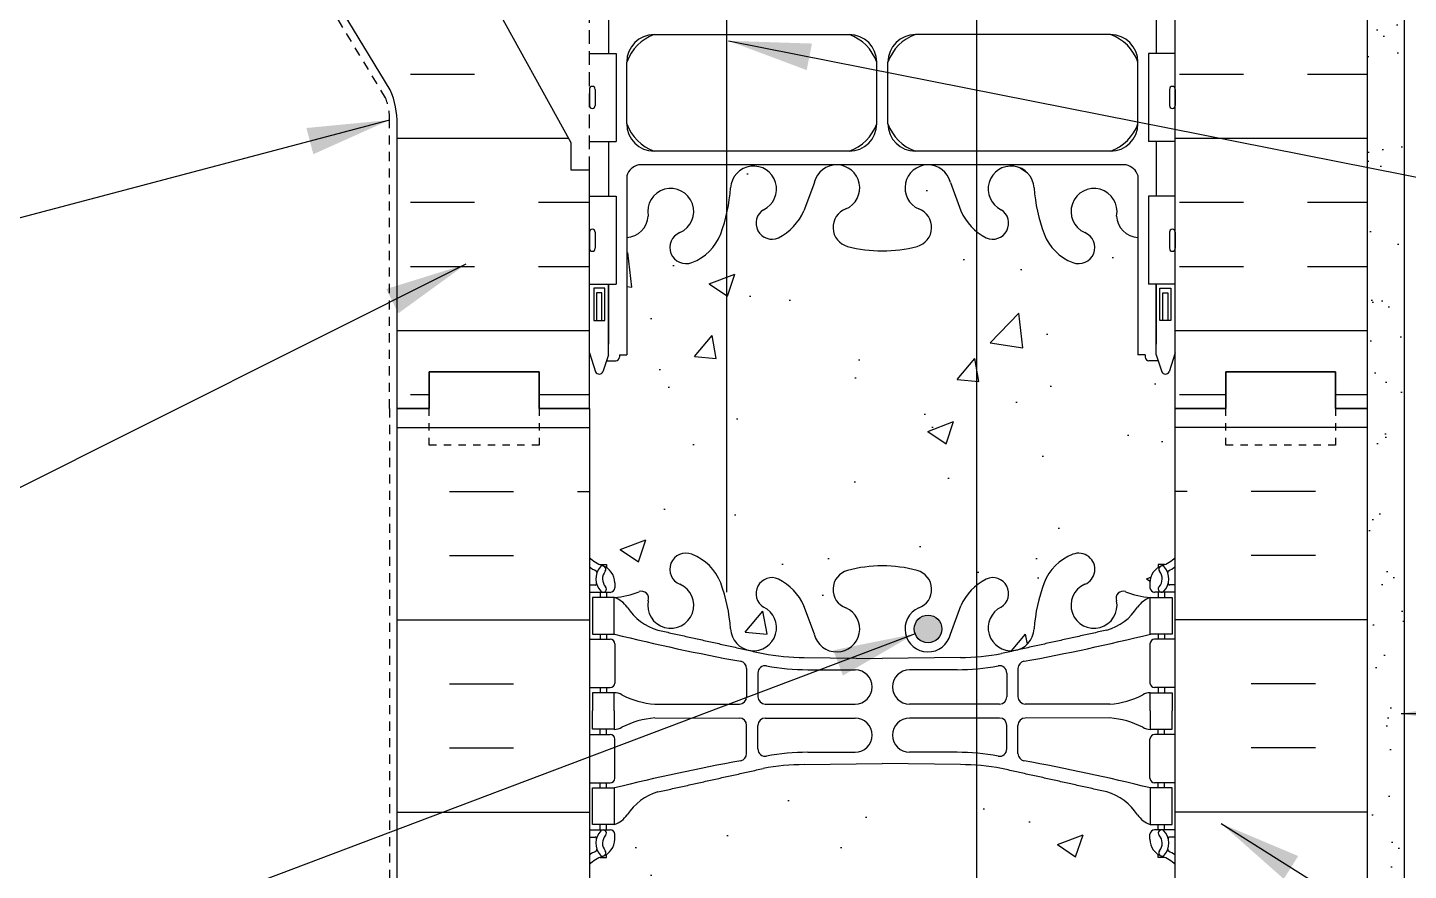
# Model space of a CAD drawing. Header units: inches. Extents: x 168.3 to 220.9, y 161.7 to 230.6.
# Drawn here: x 184.47 to 203.32, y 186.97 to 198.47 of the extents above; entities that cross this region are included whole.
import ezdxf

# ---------------------------------------------------------------- set-up
doc = ezdxf.new("R2010")
doc.units = ezdxf.units.IN
doc.header["$LTSCALE"] = 0.5
doc.header["$MEASUREMENT"] = 0
doc.linetypes.add('DASHED2', pattern=[0.375, 0.25, -0.125])
doc.linetypes.add('HIDDEN2', pattern=[0.1875, 0.125, -0.0625])
for name, color, linetype in [('HATCH', 12, 'Continuous'), ('Hidden2', 12, 'HIDDEN2'), ('line25', 2, 'Continuous'), ('LINE3', 3, 'Continuous'), ('LINE50', 5, 'Continuous'), ('LINE9', 9, 'Continuous'), ('TEXT', 4, 'Continuous'), ('Web_Edge', 9, 'Continuous')]:
    doc.layers.add(name, color=color, linetype=linetype)
doc.styles.add('DIM', font='romans.shx', dxfattribs={"width": 0.7})
doc.dimstyles.new('ext_12', dxfattribs={"dimscale": 12, "dimtxt": 0.09375, "dimasz": 0.09375, "dimexe": 0.09375, "dimexo": 0.0625, "dimgap": 0.0625, "dimtad": 1, "dimdec": 1, "dimzin": 3, "dimdsep": 46, "dimlunit": 4, "dimtxsty": 'DIM', "dimcen": 0.09, "dimdle": 0.09375, "dimclrt": 4, "dimadec": 0, "dimazin": 0, "dimtfac": 1, "dimtdec": 1, "dimtmove": 2, "dimatfit": 3, "dimfxl": 1, "dimfrac": 2, "dimtolj": 1, "dimtzin": 0, "dimarcsym": 0})
pattern_1 = [(50, (0, 0), (3.5863, -0.31376), [0.375, -4.125]), (355, (0, 0), (-0.693757, 3.76096), [0.3, -3.3]), (100.4514, (0.299, -0.026), (2.892544, 3.4472), [0.3187, -3.50571]), (46.1842, (0, 1), (5.336207, -0.827596), [0.5625, -6.1875]), (96.6356, (0.4447, 0.931), (4.67331, 4.87059), [0.47805, -5.25857]), (351.1842, (0, 1), (4.67331, 4.87059), [0.45, -4.95]), (21, (0.5, 0.75), (2.984535, -2.013094), [0.375, -4.125]), (326, (0.5, 0.75), (1.216577, 3.62575), [0.3, -3.3]), (71.4514, (0.7487, 0.5822), (4.20111, 1.612656), [0.3187, -3.50571]), (37.5, (0, 0), (0.0607993, 1.6644693), [0, -3.26, 0, -3.35, 0, -3.3125]), (7.5, (0, 0), (1.315348, 1.972059), [0, -1.91, 0, -3.185, 0, -1.2625]), (327.5, (-1.115, 0), (2.669112, -0.1127744), [0, -1.25, 0, -3.9, 0, -5.175]), (317.5, (-1.615, 0), (2.91593, 0.500525), [0, -1.625, 0, -2.59, 0, -3.675])]

msp = doc.modelspace()

# ---------------------------------------------------------------- hatches: boundary and pattern name
at = {"layer": 'HATCH'}
h = msp.add_hatch(dxfattribs=at)
h.set_pattern_fill('AR-CONC', color=256, scale=0.5)
h.set_pattern_definition(pattern_1)
h.paths.add_polyline_path([(200.134, 220.275), (199.504, 220.275), (199.504, 220.388), (199.624, 220.588), (199.624, 222.056, 0.268138), (199.463, 222.204), (196.134, 222.204), (196.134, 217.802, -0.10231), (196.23, 217.727, -0.520567), (196.575, 217.776, -0.520567), (197.174, 217.798, -0.310845), (198.134, 217.775, -0.310845), (199.095, 217.798, -0.520567), (199.694, 217.776, -0.520567), (200.039, 217.727, -0.10231), (200.134, 217.802), (200.134, 218.82), (199.769, 218.82), (199.769, 219.9), (200.134, 219.9)])
h.paths.add_polyline_path([(196.134, 222.204), (194.009, 222.204), (194.009, 217.723, -0.33578), (194.234, 217.745, -0.520567), (194.596, 217.9, -0.230831), (195.013, 218.073, -0.258655), (195.435, 217.805, -0.520567), (195.74, 217.684, -0.397108), (196.134, 217.802)])
h.paths.add_polyline_path([(194.009, 222.204), (192.806, 222.204, 0.268156), (192.644, 222.056), (192.644, 220.588), (192.764, 220.388), (192.764, 220.275), (192.134, 220.275), (192.134, 219.9), (192.499, 219.9), (192.499, 218.82), (192.134, 218.82), (192.134, 218.07), (192.499, 218.07), (192.499, 217.652, -0.562908), (192.637, 217.661, -0.520567), (192.874, 217.661, -0.523259), (193.38, 217.663, -0.520567), (193.953, 217.624, -0.157293), (194.009, 217.723)])
h.paths.add_polyline_path([(219.897, 217.773), (200.134, 217.773), (200.134, 217.802, 0.10231), (200.039, 217.727, 0.520567), (199.694, 217.776, 0.520567), (199.095, 217.798, 0.310845), (198.134, 217.775, 0.310845), (197.174, 217.798, 0.520567), (196.575, 217.776, 0.520567), (196.23, 217.727, 0.10231), (196.134, 217.802, 0.397108), (195.74, 217.684, 0.520567), (195.435, 217.805, 0.258655), (195.013, 218.073, 0.230831), (194.596, 217.9, 0.520567), (194.234, 217.745, 0.33578), (194.009, 217.723), (194.009, 213.726), (194.36, 213.726), (194.36, 213.773), (200.134, 213.773), (200.834, 215.273), (202.834, 215.273), (203.533, 213.773), (206.533, 213.773), (207.233, 215.273), (209.233, 215.273), (209.932, 213.773), (212.932, 213.773), (213.632, 215.273), (215.632, 215.273), (216.331, 213.773), (219.331, 213.773), (219.897, 214.986)])
h.paths.add_polyline_path([(194.009, 217.723, 0.157293), (193.953, 217.624, 0.520567), (193.38, 217.663, 0.523259), (192.874, 217.661, 0.520567), (192.637, 217.661, 0.562908), (192.499, 217.652), (192.499, 216.87), (192.134, 216.87), (192.134, 216.12), (192.499, 216.12), (192.499, 214.92), (192.134, 214.92), (192.134, 214.17), (192.499, 214.17), (192.499, 213.726), (193.634, 213.726), (193.634, 214.935, -0.227735), (194.009, 215.715)])
h.paths.add_polyline_path([(194.009, 215.715, 0.227735), (193.634, 214.935), (193.634, 213.726), (194.009, 213.726)], flags=17)
h.paths.add_polyline_path([(196.134, 227.125), (196.134, 227.238), (195.134, 227.238), (194.134, 228.238), (194.134, 226.238), (194.058, 226.314, -0.006773), (194.064, 226.25, 1.629604), (194.535, 226.551, -0.994662), (194.717, 226.946, -0.173075), (195.063, 226.579), (195.206, 226.193, 1.612474), (195.637, 226.552, -0.734872), (195.66, 227.063, -0.068475)])
h.paths.add_polyline_path([(197.552, 226.946, -0.994662), (197.734, 226.551, 1.629604), (198.205, 226.25, -0.069923), (198.342, 226.894, -0.172763), (198.638, 227.238), (196.134, 227.238), (196.134, 227.125, -0.068476), (196.609, 227.063, -0.734872), (196.632, 226.552, 1.612474), (197.063, 226.193), (197.206, 226.579, -0.173075)])
h.paths.add_polyline_path([(199.624, 226.945), (199.624, 227.238), (198.968, 227.238, -0.545976), (198.898, 226.875, 2.087231), (199.331, 226.65, -0.380392)])
h.paths.add_polyline_path([(193.371, 226.875, -0.375729), (193.24, 227.133), (193.134, 227.238), (192.644, 227.238), (192.644, 226.945, -0.380397), (192.937, 226.65, 2.087231)])
h.paths.add_polyline_path([(194.36, 213.726), (194.009, 213.726), (193.634, 213.726), (192.499, 213.726), (192.499, 211.273), (194.36, 211.273)])
h.paths.add_polyline_path([(193.634, 211.013), (192.499, 211.013), (192.499, 211.273), (192.499, 212.97), (192.134, 212.97), (192.134, 211.275), (192.134, 210.516), (192.219, 210.776, -0.6), (192.319, 210.776), (192.368, 210.626), (192.494, 210.626, -0.414214), (192.544, 210.576), (192.544, 210.546), (192.644, 210.546), (192.644, 209.674), (193.634, 209.497)])
h.paths.add_polyline_path([(194.009, 211.013), (193.634, 211.013), (193.634, 209.497), (194.009, 209.43)])
h.paths.add_polyline_path([(195.936, 211.013), (194.009, 211.013), (194.009, 209.43), (195.843, 209.103, -0.013467), (195.936, 209.115)])
h.paths.add_polyline_path([(199.624, 210.546), (199.724, 210.546), (199.724, 210.576, -0.414214), (199.774, 210.626), (199.9, 210.626), (199.949, 210.776, -0.6), (200.049, 210.776), (200.134, 210.516), (200.134, 211.013), (196.436, 211.013), (196.436, 209.101, -0.025125), (196.609, 209.063, -0.201351), (196.773, 208.937), (197.383, 208.828, -0.069113), (197.552, 208.946, -0.682644), (197.842, 208.664, -0.079803), (198.216, 208.37, -0.057125), (198.342, 208.894, -0.21345), (198.734, 209.283, -1), (198.898, 208.875, 2.087231), (199.331, 208.65, -0.380392), (199.624, 208.945)])
h.paths.add_polyline_path([(197.206, 208.579, -0.102733), (197.383, 208.828), (196.773, 208.937, -0.464754), (196.632, 208.552, 1.612474), (197.063, 208.193)])
h.paths.add_polyline_path([(198.206, 208.266, -0.011058), (198.216, 208.37, 0.079803), (197.842, 208.664, -0.157195), (197.755, 208.563, 1.753171)])
h.paths.add_polyline_path([(195.66, 209.063, -0.02665), (195.843, 209.103), (194.009, 209.43), (194.009, 208.615, -0.037375), (194.063, 208.266, 1.753171), (194.514, 208.563, -0.940793), (194.717, 208.946, -0.173075), (195.063, 208.579), (195.206, 208.193, 1.612474), (195.637, 208.552, -0.734872)])
h.paths.add_polyline_path([(194.009, 209.43), (193.634, 209.497), (193.634, 209.236, -0.171127), (193.927, 208.894, -0.030772), (194.009, 208.615)])
h.paths.add_polyline_path([(193.634, 209.497), (192.644, 209.674), (192.644, 208.945, -0.380397), (192.937, 208.65, 2.087231), (193.371, 208.875, -1), (193.535, 209.283, -0.040832), (193.634, 209.236)])
h.paths.add_polyline_path([(197.418, 204.204), (194.009, 204.204), (194.009, 200.346), (197.418, 200.346)])
h.paths.add_polyline_path([(197.418, 204.204), (197.418, 200.346), (199.463, 200.346, 0.268138), (199.624, 200.494), (199.624, 201.963), (199.504, 202.163), (199.504, 202.275), (199.504, 202.388), (199.624, 202.588), (199.624, 204.056, 0.268138), (199.463, 204.204)])
h.paths.add_polyline_path([(194.009, 204.204), (192.806, 204.204, 0.268156), (192.644, 204.056), (192.644, 202.588), (192.764, 202.388), (192.764, 202.275), (192.764, 202.163), (192.644, 201.963), (192.644, 200.494, 0.268156), (192.806, 200.346), (194.009, 200.346)])
h.paths.add_polyline_path([(193.927, 195.656, -0.21345), (193.535, 195.267, -1), (193.371, 195.676, 2.087231), (192.937, 195.901, -0.380397), (192.644, 195.605), (192.644, 194.004), (192.544, 194.004), (192.544, 193.974, -0.414214), (192.494, 193.924), (192.368, 193.924), (192.319, 193.774, -0.6), (192.219, 193.774), (192.134, 194.035), (192.134, 193.275), (192.134, 191.241, 0.088416), (192.28, 191.143), (192.37, 191.143), (192.37, 191.102, -0.249069), (192.48, 190.895), (192.48, 190.827, -0.414214), (192.418, 190.765), (192.37, 190.765), (192.37, 190.695), (192.475, 190.695, 0.085348), (192.805, 190.77, -0.669601), (192.937, 190.65, 2.087231), (193.371, 190.875, -1), (193.535, 191.283, -0.21345), (193.927, 190.894, -0.069923), (194.064, 190.25, 1.702394), (194.514, 190.563, -0.940793), (194.717, 190.946, -0.173075), (195.063, 190.579), (195.206, 190.193, 1.612474), (195.637, 190.552, -0.734872), (195.66, 191.063, -0.068475), (196.134, 191.125, -0.068475), (196.609, 191.063, -0.734872), (196.632, 190.552, 1.612474), (197.063, 190.193), (197.206, 190.579, -0.118491), (197.418, 190.859), (197.418, 195.692, -0.118489), (197.206, 195.971), (197.063, 196.358, 1.612474), (196.632, 195.998, -0.734872), (196.609, 195.487, -0.068475), (196.134, 195.425, -0.068475), (195.66, 195.487, -0.734872), (195.637, 195.998, 1.612474), (195.206, 196.358), (195.063, 195.971, -0.173075), (194.717, 195.604, -0.940793), (194.514, 195.988, 1.702394), (194.064, 196.3, -0.069923)])
h.paths.add_polyline_path([(196.946, 190.265, -1), (196.571, 190.265, -1)], flags=16)
h.paths.add_polyline_path([(200.134, 194.035), (200.049, 193.774, -0.6), (199.949, 193.774), (199.9, 193.924), (199.774, 193.924, -0.414214), (199.724, 193.974), (199.724, 194.004), (199.624, 194.004), (199.624, 195.605, -0.380392), (199.331, 195.901, 2.087231), (198.898, 195.676, -1), (198.734, 195.267, -0.21345), (198.342, 195.656, -0.069923), (198.205, 196.3, 1.702394), (197.755, 195.988, -0.940793), (197.552, 195.604, -0.053489), (197.418, 195.692), (197.418, 190.859, -0.053487), (197.552, 190.946, -0.940793), (197.755, 190.563, 1.702394), (198.205, 190.25, -0.069923), (198.342, 190.894, -0.21345), (198.734, 191.283, -1), (198.898, 190.875, 2.087231), (199.331, 190.65, -0.669601), (199.464, 190.77, 0.085348), (199.793, 190.695), (199.898, 190.695), (199.898, 190.765), (199.851, 190.765, -0.414214), (199.788, 190.827), (199.788, 190.895, -0.249069), (199.898, 191.102), (199.898, 191.143), (199.988, 191.143, 0.088416), (200.134, 191.241), (200.134, 193.275)])
edge = h.paths.add_edge_path()
edge.add_arc((197.206, 185.429), 2.984, 85.9337, 90.0995)
edge.add_line((197.201, 188.413), (196.134, 188.429))
edge.add_line((196.134, 188.429), (195.068, 188.413))
edge.add_arc((195.063, 185.429), 2.984, 89.9005, 100.7454)
edge.add_spline(control_points=[(194.506, 188.36), (193.069, 188.04)], knot_values=[0, 0, 1, 1], degree=1, periodic=0)
edge.add_arc((193.276, 187.326), 0.743, 106.1893, 147.2081)
edge.add_arc((192.353, 187.937), 0.364, 289.6613, 325.0225, ccw=False)
edge.add_line((192.475, 187.595), (192.37, 187.595))
edge.add_line((192.37, 187.595), (192.37, 187.525))
edge.add_line((192.37, 187.525), (192.418, 187.525))
edge.add_arc((192.418, 187.462), 0.0625, 0, 90, ccw=False)
edge.add_line((192.48, 187.462), (192.48, 187.395))
edge.add_arc((192.23, 187.395), 0.25, 304.0558, 360, ccw=False)
edge.add_line((192.37, 187.188), (192.37, 187.146))
edge.add_line((192.37, 187.146), (192.28, 187.146))
edge.add_arc((192.48, 186.688), 0.5, 113.5782, 133.7891)
edge.add_line((192.134, 187.048), (192.134, 184.275))
edge.add_line((192.134, 184.275), (195.333, 184.275))
edge.add_line((195.333, 184.275), (196.333, 183.275))
edge.add_line((196.333, 183.275), (196.333, 185.275))
edge.add_line((196.333, 185.275), (197.333, 184.275))
edge.add_line((197.333, 184.275), (197.418, 184.275))
edge.add_line((197.418, 184.275), (197.418, 188.405))
edge = h.paths.add_edge_path()
edge.add_arc((199.788, 186.688), 0.5, 46.2109, 66.4218)
edge.add_line((199.988, 187.146), (199.898, 187.146))
edge.add_line((199.898, 187.146), (199.898, 187.188))
edge.add_arc((200.038, 187.395), 0.25, 180, 235.9442, ccw=False)
edge.add_line((199.788, 187.395), (199.788, 187.462))
edge.add_arc((199.851, 187.462), 0.0625, 90, 180, ccw=False)
edge.add_line((199.851, 187.525), (199.898, 187.525))
edge.add_line((199.898, 187.525), (199.898, 187.595))
edge.add_line((199.898, 187.595), (199.793, 187.595))
edge.add_arc((199.916, 187.937), 0.364, 214.9775, 250.3387, ccw=False)
edge.add_arc((198.993, 187.326), 0.743, 32.7919, 73.8107)
edge.add_spline(control_points=[(199.2, 188.04), (197.762, 188.36)], knot_values=[0, 0, 1, 1], degree=1, periodic=0)
edge.add_arc((197.206, 185.429), 2.984, 79.2546, 85.9337)
edge.add_line((197.418, 188.405), (197.418, 184.275))
edge.add_line((197.418, 184.275), (200.134, 184.275))
edge.add_line((200.134, 184.275), (200.134, 187.048))
h = msp.add_hatch(dxfattribs=at)
h.set_pattern_fill('INSUL', color=256, scale=7, style=0)
h.set_pattern_definition([(0, (201.939, 199.587), (0, 2.625), []), (0, (201.939, 200.462), (0, 2.625), [0.875, -0.875]), (0, (201.939, 201.337), (0, 2.625), [0.875, -0.875])])
h.paths.add_polyline_path([(202.759, 211.013), (202.322, 211.013), (202.322, 210.775), (200.822, 210.775), (200.822, 211.013), (200.134, 211.013), (200.134, 193.275), (200.822, 193.275), (200.822, 193.775), (202.322, 193.775), (202.322, 193.275), (202.759, 193.275)])
h.paths.add_polyline_path([(186.709, 206.275, -0.079579), (185.709, 209.525), (185.709, 211.275), (185.009, 211.275), (185.009, 206.275, 0.131652), (185.679, 203.775), (189.417, 197.625, -0.10438), (189.509, 197.15), (189.509, 193.275), (189.947, 193.275), (189.947, 193.775), (191.447, 193.775), (191.447, 193.275), (192.134, 193.275), (192.134, 196.525), (191.884, 196.525), (191.884, 196.9)])
h = msp.add_hatch(dxfattribs=at)
h.set_pattern_fill('AR-CONC', color=256, scale=0.5)
h.set_pattern_definition(pattern_1)
h.paths.add_polyline_path([(192.134, 209.765), (188.014, 210.501, 0.126524), (187.509, 210.495), (187.509, 209.775, -1), (187.009, 209.775), (187.009, 211.275), (185.709, 211.275), (185.709, 209.525, 0.079579), (186.709, 206.275), (191.884, 196.9), (191.884, 196.525), (192.134, 196.525)])
h.paths.add_polyline_path([(192.134, 211.275), (191.447, 211.275), (191.447, 210.775), (189.947, 210.775), (189.947, 211.275), (189.509, 211.275), (187.509, 211.275), (187.509, 210.495, -0.126524), (188.014, 210.501), (192.134, 209.765)])
h = msp.add_hatch(dxfattribs=at)
h.set_pattern_fill('AR-SAND', color=256, scale=0.5, style=0)
h.set_pattern_definition([(37.5, (127.0529, 83.2475), (-0.0314967, 0.963412), [0, -0.76, 0, -0.85, 0, -0.8125]), (7.5, (127.0529, 83.2475), (0.884888, 1.411073), [0, -0.41, 0, -0.685, 0, -0.2625]), (327.5, (126.4379, 83.2475), (1.557071, 0.0028295), [0, -0.25, 0, -0.9, 0, -1.175]), (317.5, (126.438, 83.2475), (1.503063, 0.438838), [0, -0.125, 0, -0.59, 0, -0.675])])
h.paths.add_polyline_path([(203.259, 211.273), (202.759, 211.273), (202.759, 193.275), (202.759, 184.275), (203.259, 184.275)])
at = {"layer": 'LINE3'}
msp.add_hatch(color=256, dxfattribs=at).paths.add_polyline_path([(196.571, 190.265, 1), (196.946, 190.265, 1)])

# ---------------------------------------------------------------- linework, layer by layer
at = {"layer": 'HATCH'}
for p, q in [((189.509, 193.016), (192.134, 193.016)), ((202.759, 193.016), (200.134, 193.016)), ((190.223, 192.141), (191.098, 192.141)), ((191.973, 192.141), (192.134, 192.141)), ((200.296, 192.141), (200.134, 192.141)), ((202.046, 192.141), (201.171, 192.141)), ((190.223, 191.266), (191.098, 191.266)), ((202.046, 191.266), (201.171, 191.266)), ((189.509, 190.391), (192.134, 190.391)), ((202.759, 190.391), (200.134, 190.391)), ((190.223, 189.516), (191.098, 189.516)), ((202.046, 189.516), (201.171, 189.516)), ((190.223, 188.641), (191.098, 188.641)), ((202.046, 188.641), (201.171, 188.641)), ((189.509, 187.766), (192.134, 187.766)), ((202.759, 187.766), (200.134, 187.766))]:
    msp.add_line(p, q, dxfattribs=at)
at = {"layer": 'Hidden2', "ltscale": 3}
msp.add_line((192.134, 196.525), (192.134, 211.275), dxfattribs=at)
at = {"layer": 'line25'}
for p, q in [((200.134, 193.275), (200.134, 213.773)), ((191.884, 196.9), (186.709, 206.275)), ((192.134, 198.12), (192.499, 198.12)), ((192.499, 198.12), (192.499, 196.92)), ((200.134, 198.12), (199.769, 198.12)), ((199.769, 198.12), (199.769, 196.92)), ((191.884, 196.525), (191.884, 196.9)), ((192.134, 196.92), (192.499, 196.92)), ((200.134, 196.92), (199.769, 196.92)), ((192.134, 196.525), (191.884, 196.525)), ((192.134, 193.275), (192.134, 196.525)), ((192.134, 193.275), (192.134, 196.525)), ((192.134, 196.17), (192.499, 196.17)), ((192.499, 196.17), (192.499, 194.97)), ((200.134, 196.17), (199.769, 196.17)), ((199.769, 196.17), (199.769, 194.97)), ((192.134, 194.97), (192.499, 194.97)), ((200.134, 194.97), (199.769, 194.97)), ((192.134, 193.275), (192.134, 184.275)), ((200.134, 184.275), (200.134, 193.275))]:
    msp.add_line(p, q, dxfattribs=at)
at = {"layer": 'LINE3'}
for p, q in [((194.009, 190.766), (194.009, 211.013)), ((197.418, 209.411), (197.418, 184.275))]:
    msp.add_line(p, q, dxfattribs=at)
msp.add_circle((196.758, 190.265), 0.188, dxfattribs=at)
at = {"layer": 'LINE50'}
for p, q in [((202.759, 193.275), (202.759, 211.275)), ((189.509, 184.275), (189.509, 193.275)), ((202.759, 184.275), (202.759, 193.275))]:
    msp.add_line(p, q, dxfattribs=at)
msp.add_lwpolyline([(189.509, 193.275), (189.509, 197.15, 0.10438), (189.417, 197.625), (185.679, 203.775, -0.131652), (185.009, 206.275), (185.009, 211.275), (185.709, 211.275)], format="xyb", dxfattribs=at)
for points in [[(192.134, 193.275), (191.447, 193.275), (191.447, 193.775), (189.947, 193.775), (189.947, 193.275), (189.509, 193.275)], [(192.134, 193.275), (191.447, 193.275), (191.447, 193.775), (189.947, 193.775), (189.947, 193.275), (189.509, 193.275)], [(189.509, 193.275), (189.947, 193.275), (189.947, 193.775), (191.447, 193.775), (191.447, 193.275), (192.134, 193.275)], [(200.134, 193.275), (200.822, 193.275), (200.822, 193.775), (202.322, 193.775), (202.322, 193.275), (202.759, 193.275)], [(202.759, 193.275), (202.322, 193.275), (202.322, 193.775), (200.822, 193.775), (200.822, 193.275), (200.134, 193.275)]]:
    msp.add_lwpolyline(points, dxfattribs=at)
at = {"layer": 'LINE9'}
for p, q in [((203.259, 213.773), (203.259, 184.275)), ((192.134, 197.63), (192.134, 197.41)), ((192.134, 197.575), (192.134, 197.575)), ((192.214, 197.63), (192.214, 197.41)), ((200.054, 197.63), (200.054, 197.41)), ((200.134, 197.63), (200.134, 197.41)), ((200.134, 197.575), (200.134, 197.575)), ((192.134, 197.465), (192.134, 197.465)), ((200.134, 197.465), (200.134, 197.465)), ((192.174, 197.37), (192.174, 197.37)), ((200.094, 197.37), (200.094, 197.37)), ((192.134, 195.68), (192.134, 195.46)), ((192.174, 195.72), (192.174, 195.72)), ((192.214, 195.68), (192.214, 195.46)), ((200.054, 195.68), (200.054, 195.46)), ((200.094, 195.72), (200.094, 195.72)), ((200.134, 195.68), (200.134, 195.46)), ((192.134, 195.625), (192.134, 195.625)), ((192.134, 195.515), (192.134, 195.515)), ((200.134, 195.625), (200.134, 195.625)), ((200.134, 195.515), (200.134, 195.515)), ((192.174, 195.42), (192.174, 195.42)), ((200.094, 195.42), (200.094, 195.42))]:
    msp.add_line(p, q, dxfattribs=at)
at = {"layer": 'LINE9', "linetype": 'DASHED2'}
msp.add_line((189.406, 193.275), (189.406, 184.275), dxfattribs=at)
msp.add_lwpolyline([(189.406, 193.275), (189.406, 197.211, 0.097369), (189.352, 197.514), (188.056, 199.647)], format="xyb", dxfattribs=at)
at = {"layer": 'LINE9', "linetype": 'DASHED2', "ltscale": 0.15}
for points in [[(191.447, 193.275), (191.447, 193.275), (191.447, 192.775), (189.947, 192.775), (189.947, 193.275), (189.947, 193.275)], [(202.322, 193.275), (202.322, 193.275), (202.322, 192.775), (200.822, 192.775), (200.822, 193.275), (200.822, 193.275)]]:
    msp.add_lwpolyline(points, dxfattribs=at)
at = {"layer": 'LINE9'}
for centre, start, end in [((192.174, 197.63), 90, 180), ((192.174, 197.63), 0, 90), ((200.094, 197.63), 90, 180), ((200.094, 197.63), 360, 90), ((192.174, 197.41), 180, 270), ((192.174, 197.41), 270, 0), ((200.094, 197.41), 180, 270), ((200.094, 197.41), 270, 0), ((192.174, 195.68), 90, 180), ((192.174, 195.68), 0, 90), ((200.094, 195.68), 90, 180), ((200.094, 195.68), 360, 90), ((192.174, 195.46), 180, 270), ((192.174, 195.46), 270, 0), ((200.094, 195.46), 180, 270), ((200.094, 195.46), 270, 0)]:
    msp.add_arc(centre, 0.04, start, end, dxfattribs=at)
at = {"layer": 'Web_Edge'}
for p, q in [((193.019, 198.377), (195.683, 198.377)), ((199.249, 198.377), (196.586, 198.377)), ((192.644, 197.161), (192.644, 198.002)), ((196.058, 197.161), (196.058, 198.002)), ((196.211, 197.16), (196.211, 198.001)), ((199.624, 197.161), (199.624, 198.002)), ((195.683, 196.786), (193.019, 196.786)), ((199.249, 196.786), (196.586, 196.786)), ((192.644, 196.451), (192.644, 194.004)), ((199.463, 196.599), (192.806, 196.599)), ((199.624, 196.451), (199.624, 194.004)), ((195.206, 196.358), (195.063, 195.971)), ((197.063, 196.358), (197.206, 195.971)), ((192.394, 194.004), (192.394, 194.97)), ((199.874, 194.004), (199.874, 194.97)), ((192.134, 194.035), (192.219, 193.774)), ((192.394, 194.004), (192.319, 193.774)), ((192.544, 194.004), (192.644, 194.004)), ((192.544, 194.004), (192.544, 193.974)), ((199.724, 194.004), (199.624, 194.004)), ((199.724, 194.004), (199.724, 193.974)), ((199.874, 194.004), (199.949, 193.774)), ((200.134, 194.035), (200.049, 193.774)), ((192.368, 193.924), (192.494, 193.924)), ((192.544, 193.974), (192.544, 193.974)), ((199.724, 193.974), (199.724, 193.974)), ((199.9, 193.924), (199.774, 193.924)), ((192.28, 191.143), (192.37, 191.143)), ((192.37, 191.143), (192.37, 191.102)), ((199.988, 191.143), (199.898, 191.143)), ((199.898, 191.143), (199.898, 191.102)), ((192.134, 190.865), (192.212, 190.865)), ((192.48, 190.895), (192.48, 190.827)), ((199.788, 190.895), (199.788, 190.827)), ((200.134, 190.865), (200.056, 190.865)), ((192.134, 190.765), (192.418, 190.765)), ((192.28, 190.765), (192.28, 190.695)), ((192.37, 190.765), (192.37, 190.695)), ((200.134, 190.765), (199.851, 190.765)), ((199.898, 190.765), (199.898, 190.695)), ((199.988, 190.765), (199.988, 190.695)), ((195.206, 190.193), (195.063, 190.579)), ((197.063, 190.193), (197.206, 190.579)), ((192.134, 190.125), (192.418, 190.125)), ((192.28, 190.195), (192.28, 190.125)), ((192.37, 190.195), (192.37, 190.125)), ((192.48, 190.062), (192.48, 189.527)), ((199.788, 190.062), (199.788, 189.527)), ((200.134, 190.125), (199.851, 190.125)), ((199.898, 190.195), (199.898, 190.125)), ((199.988, 190.195), (199.988, 190.125)), ((195.068, 189.876), (196.134, 189.861)), ((197.201, 189.876), (196.134, 189.861)), ((194.282, 189.725), (194.282, 189.34)), ((194.435, 189.663), (194.435, 189.34)), ((195.115, 189.709), (195.762, 189.709)), ((197.154, 189.709), (196.507, 189.709)), ((197.834, 189.663), (197.834, 189.34)), ((197.986, 189.725), (197.986, 189.34)), ((192.134, 189.465), (192.418, 189.465)), ((192.28, 189.465), (192.28, 189.395)), ((192.37, 189.465), (192.37, 189.395)), ((200.134, 189.465), (199.851, 189.465)), ((199.898, 189.465), (199.898, 189.395)), ((199.988, 189.465), (199.988, 189.395)), ((193.028, 189.239), (194.182, 189.24)), ((194.535, 189.24), (195.762, 189.24)), ((197.734, 189.24), (196.507, 189.24)), ((199.241, 189.239), (198.086, 189.24)), ((192.28, 188.825), (192.28, 188.895)), ((192.37, 188.825), (192.37, 188.895)), ((193.028, 189.05), (194.182, 189.049)), ((194.282, 188.565), (194.282, 188.949)), ((194.435, 188.627), (194.435, 188.949)), ((194.535, 189.049), (195.762, 189.049)), ((197.734, 189.049), (196.507, 189.049)), ((197.834, 188.627), (197.834, 188.949)), ((197.986, 188.565), (197.986, 188.949)), ((199.241, 189.05), (198.086, 189.049)), ((199.898, 188.825), (199.898, 188.895)), ((199.988, 188.825), (199.988, 188.895)), ((192.134, 188.825), (192.418, 188.825)), ((192.48, 188.227), (192.48, 188.762)), ((199.788, 188.227), (199.788, 188.762)), ((200.134, 188.825), (199.851, 188.825)), ((195.115, 188.581), (195.762, 188.581)), ((197.154, 188.581), (196.507, 188.581)), ((195.068, 188.413), (196.134, 188.429)), ((197.201, 188.413), (196.134, 188.429)), ((192.134, 188.165), (192.418, 188.165)), ((192.28, 188.095), (192.28, 188.165)), ((192.37, 188.095), (192.37, 188.165)), ((200.134, 188.165), (199.851, 188.165)), ((199.898, 188.095), (199.898, 188.165)), ((199.988, 188.095), (199.988, 188.165)), ((192.28, 187.525), (192.28, 187.595)), ((192.37, 187.525), (192.37, 187.595)), ((199.898, 187.525), (199.898, 187.595)), ((199.988, 187.525), (199.988, 187.595)), ((192.134, 187.525), (192.418, 187.525)), ((192.134, 187.425), (192.212, 187.425)), ((192.48, 187.395), (192.48, 187.462)), ((199.788, 187.395), (199.788, 187.462)), ((200.134, 187.525), (199.851, 187.525)), ((200.134, 187.425), (200.056, 187.425)), ((192.28, 187.146), (192.37, 187.146)), ((192.37, 187.146), (192.37, 187.188)), ((199.898, 187.146), (199.898, 187.188)), ((199.988, 187.146), (199.898, 187.146))]:
    msp.add_line(p, q, dxfattribs=at)
for points in [[(192.394, 198.87), (192.394, 198.12)], [(199.874, 198.87), (199.874, 198.12)], [(192.394, 196.92), (192.394, 196.17)], [(199.874, 196.92), (199.874, 196.17)], [(192.394, 194.97), (192.394, 194.154)], [(199.874, 194.97), (199.874, 194.154)], [(192.475, 189.145), (192.475, 189.395), (192.175, 189.395), (192.175, 189.145)], [(199.793, 189.145), (199.793, 189.395), (200.093, 189.395), (200.093, 189.145)], [(192.475, 189.145), (192.475, 188.895), (192.175, 188.895), (192.175, 189.145)], [(199.793, 189.145), (199.793, 188.895), (200.093, 188.895), (200.093, 189.145)]]:
    msp.add_lwpolyline(points, dxfattribs=at)
for points in [[(192.344, 194.914), (192.194, 194.914), (192.194, 194.474), (192.344, 194.474)], [(192.304, 194.854), (192.234, 194.854), (192.234, 194.474), (192.304, 194.474)], [(199.924, 194.914), (200.074, 194.914), (200.074, 194.474), (199.924, 194.474)], [(199.964, 194.854), (200.034, 194.854), (200.034, 194.474), (199.964, 194.474)], [(192.175, 190.195), (192.475, 190.195), (192.475, 190.695), (192.175, 190.695)], [(200.093, 190.195), (199.793, 190.195), (199.793, 190.695), (200.093, 190.695)], [(192.175, 188.095), (192.475, 188.095), (192.475, 187.595), (192.175, 187.595)], [(200.093, 188.095), (199.793, 188.095), (199.793, 187.595), (200.093, 187.595)]]:
    msp.add_lwpolyline(points, close=True, dxfattribs=at)
for centre, radius, start, end in [((193.226, 197.795), 0.617, 109.5682, 160.4318), ((193.019, 198.002), 0.375, 90, 180), ((195.476, 197.795), 0.617, 19.5682, 70.4318), ((195.683, 198.002), 0.375, 360, 90), ((196.792, 197.795), 0.617, 109.5682, 160.4318), ((196.586, 198.002), 0.375, 90, 180), ((199.043, 197.795), 0.617, 19.5682, 70.4318), ((199.249, 198.002), 0.375, 360, 90), ((193.226, 197.368), 0.617, 199.5682, 250.4318), ((193.019, 197.161), 0.375, 180, 270), ((195.476, 197.368), 0.617, 289.5682, 340.4318), ((195.683, 197.161), 0.375, 270, 0), ((196.792, 197.368), 0.617, 199.5682, 250.4318), ((196.586, 197.161), 0.375, 180, 270), ((199.043, 197.368), 0.617, 289.5682, 340.4318), ((199.249, 197.161), 0.375, 270, 0), ((192.853, 196.385), 0.219, 102.5678, 162.6118), ((194.376, 196.269), 0.314, 296.0652, 177.2643), ((195.511, 196.285), 0.314, 293.8084, 166.5854), ((196.758, 196.285), 0.314, 13.4146, 246.1916), ((197.893, 196.269), 0.314, 2.7357, 243.9348), ((199.416, 196.385), 0.219, 17.3917, 77.4322), ((193.245, 195.963), 0.314, 293.8084, 191.4114), ((191.705, 196.465), 2.365, 339.9985, 355.6105), ((200.564, 196.465), 2.365, 184.3895, 200.0015), ((199.024, 195.963), 0.314, 348.5886, 246.1916), ((192.625, 195.918), 0.313, 273.5544, 356.8611), ((194.627, 195.802), 0.217, 121.463, 294.4736), ((194.376, 196.272), 0.75, 297.0295, 336.3062), ((195.729, 195.746), 0.268, 109.9662, 255.2108), ((196.54, 195.746), 0.268, 284.7892, 70.0338), ((197.893, 196.272), 0.75, 203.6938, 242.9705), ((197.642, 195.802), 0.217, 245.5264, 58.537), ((199.644, 195.918), 0.313, 183.1389, 266.4446), ((193.453, 195.471), 0.22, 111.8037, 291.8037), ((198.816, 195.471), 0.22, 248.1963, 68.1963), ((193.296, 195.9), 0.677, 290.6803, 338.8761), ((196.123, 197.179), 1.754, 254.7082, 270.3771), ((196.146, 197.179), 1.754, 269.6229, 285.2918), ((198.973, 195.9), 0.677, 201.1239, 249.3197), ((192.494, 193.974), 0.05, 270, 0), ((199.774, 193.974), 0.05, 180, 270), ((192.269, 193.801), 0.0567, 208.0725, 331.9275), ((199.999, 193.801), 0.0567, 208.0725, 331.9275), ((192.48, 191.602), 0.5, 226.2109, 250.5288), ((193.453, 191.079), 0.22, 68.1963, 248.1963), ((193.296, 190.65), 0.677, 21.1239, 69.3197), ((198.973, 190.65), 0.677, 110.6803, 158.8761), ((198.816, 191.079), 0.22, 291.8037, 111.8037), ((199.788, 191.602), 0.5, 289.4712, 313.7891), ((192.48, 191.602), 0.6, 234.7832, 245.0748), ((192.474, 190.949), 0.25, 140.1145, 222.4609), ((192.218, 191.039), 0.021, 343.464, 63.9957), ((192.316, 191.08), 0.045, 321.448, 139.1879), ((192.23, 190.895), 0.25, 0, 70.5288), ((192.474, 190.949), 0.16, 140.0001, 222.4609), ((194.627, 190.748), 0.217, 65.5264, 238.537), ((195.729, 190.804), 0.268, 104.7892, 250.0338), ((196.123, 189.371), 1.754, 89.6229, 105.2918), ((196.146, 189.371), 1.754, 74.7082, 90.3771), ((196.54, 190.804), 0.268, 289.9662, 75.2108), ((197.642, 190.748), 0.217, 301.463, 114.4736), ((200.038, 190.895), 0.25, 109.4712, 180), ((199.952, 191.08), 0.045, 40.8121, 218.552), ((199.795, 190.949), 0.16, 317.5391, 39.9999), ((199.795, 190.949), 0.25, 317.5391, 39.8855), ((200.05, 191.039), 0.021, 116.0043, 196.536), ((199.788, 191.602), 0.6, 294.9252, 305.2168), ((192.212, 190.884), 0.0196, 269.4032, 15.4901), ((192.323, 190.811), 0.045, 222.4609, 42.4609), ((192.418, 190.827), 0.0625, 270, 0), ((192.846, 190.683), 0.0968, 340.1551, 110.4331), ((193.245, 190.588), 0.314, 168.5886, 66.1916), ((191.705, 190.085), 2.365, 4.3895, 20.0015), ((194.376, 190.278), 0.75, 23.6938, 62.9705), ((197.893, 190.278), 0.75, 117.0295, 156.3062), ((200.564, 190.085), 2.365, 159.9985, 175.6105), ((199.024, 190.588), 0.314, 113.8084, 11.4114), ((199.422, 190.683), 0.0968, 69.5669, 199.8449), ((199.851, 190.827), 0.0625, 180, 270), ((199.946, 190.811), 0.045, 137.5391, 317.5391), ((200.056, 190.884), 0.0196, 164.5099, 270.5968), ((192.421, 191.69), 0.997, 273.1538, 293.1467), ((192.353, 190.352), 0.364, 34.9775, 70.3387), ((199.848, 191.69), 0.997, 246.8533, 266.8462), ((199.916, 190.352), 0.364, 109.6613, 145.0225), ((193.276, 190.963), 0.743, 212.7919, 253.8107), ((194.376, 190.281), 0.314, 182.7357, 63.9348), ((195.511, 190.265), 0.314, 193.4146, 66.1916), ((196.758, 190.265), 0.314, 113.8084, 346.5854), ((197.893, 190.281), 0.314, 116.0652, 357.2643), ((198.993, 190.963), 0.743, 286.1893, 327.2081), ((192.418, 190.062), 0.0625, 0, 90), ((199.284, 217.615), 28.253, 256.0552, 259.6343), ((192.985, 217.615), 28.253, 280.3657, 283.9448), ((199.851, 190.062), 0.0625, 90, 180), ((195.063, 192.86), 2.984, 259.2546, 270.0995), ((197.206, 192.86), 2.984, 269.9005, 280.7454), ((194.182, 189.725), 0.1, 360, 79.6343), ((194.535, 189.663), 0.1, 79.2546, 180), ((195.11, 192.693), 2.984, 259.2546, 270.0995), ((195.762, 189.474), 0.234, 270, 90), ((196.507, 189.474), 0.234, 90, 270), ((197.159, 192.693), 2.984, 269.9005, 280.7454), ((197.734, 189.663), 0.1, 0, 100.7454), ((198.086, 189.725), 0.1, 100.3657, 180), ((192.418, 189.527), 0.0625, 270, 0), ((199.851, 189.527), 0.0625, 180, 270), ((192.471, 189.176), 0.219, 60.4937, 88.92), ((193.113, 190.396), 1.16, 242.5844, 265.8032), ((194.182, 189.34), 0.1, 270.0388, 360), ((194.535, 189.34), 0.1, 180, 270), ((197.734, 189.34), 0.1, 270, 0), ((198.086, 189.34), 0.1, 180, 269.9612), ((199.156, 190.396), 1.16, 274.1968, 297.4156), ((199.797, 189.176), 0.219, 91.08, 119.5063), ((192.471, 189.113), 0.219, 271.08, 299.5063), ((193.113, 187.893), 1.16, 94.1968, 117.4156), ((194.182, 188.949), 0.1, 0, 89.9612), ((194.535, 188.949), 0.1, 90, 180), ((195.762, 188.815), 0.234, 270, 90), ((196.507, 188.815), 0.234, 90, 270), ((197.734, 188.949), 0.1, 0, 90), ((198.086, 188.949), 0.1, 90.0388, 180), ((199.156, 187.893), 1.16, 62.5844, 85.8032), ((199.797, 189.113), 0.219, 240.4937, 268.92), ((192.418, 188.762), 0.0625, 0, 90), ((199.851, 188.762), 0.0625, 90, 180), ((194.182, 188.565), 0.1, 280.3657, 0), ((194.535, 188.627), 0.1, 180, 280.7454), ((195.11, 185.597), 2.984, 89.9005, 100.7454), ((197.159, 185.597), 2.984, 79.2546, 90.0995), ((197.734, 188.627), 0.1, 259.2546, 0), ((198.086, 188.565), 0.1, 180, 259.6343), ((199.284, 160.674), 28.253, 100.3657, 103.9448), ((195.063, 185.429), 2.984, 89.9005, 100.7454), ((197.206, 185.429), 2.984, 79.2546, 90.0995), ((192.985, 160.674), 28.253, 76.0552, 79.6343), ((192.418, 188.227), 0.0625, 270, 0), ((199.851, 188.227), 0.0625, 180, 270), ((193.276, 187.326), 0.743, 106.1893, 147.2081), ((198.993, 187.326), 0.743, 32.7919, 73.8107), ((192.353, 187.937), 0.364, 289.6613, 325.0225), ((199.916, 187.937), 0.364, 214.9775, 250.3387), ((192.212, 187.405), 0.0196, 344.5099, 90.5968), ((192.474, 187.34), 0.25, 137.5391, 219.8855), ((192.323, 187.478), 0.045, 317.5391, 137.5391), ((192.474, 187.34), 0.16, 137.5391, 219.9999), ((192.23, 187.395), 0.25, 289.4712, 360), ((192.418, 187.462), 0.0625, 360, 90), ((199.851, 187.462), 0.0625, 90, 180), ((200.038, 187.395), 0.25, 180, 250.5288), ((199.946, 187.478), 0.045, 42.4609, 222.4609), ((199.795, 187.34), 0.16, 320.0001, 42.4609), ((199.795, 187.34), 0.25, 320.1145, 42.4609), ((200.056, 187.405), 0.0196, 89.4032, 195.4901), ((192.48, 186.688), 0.6, 114.9252, 125.2168), ((192.218, 187.251), 0.021, 296.0043, 16.536), ((192.316, 187.209), 0.045, 220.8121, 38.552), ((199.952, 187.209), 0.045, 141.448, 319.1879), ((200.05, 187.251), 0.021, 163.464, 243.9957), ((199.788, 186.688), 0.6, 54.7832, 65.0748), ((192.48, 186.688), 0.5, 109.4712, 133.7891), ((199.788, 186.688), 0.5, 46.2109, 70.5288)]:
    msp.add_arc(centre, radius, start, end, dxfattribs=at)
for points in [[(193.069, 190.249), (194.506, 189.929)], [(199.2, 190.249), (197.762, 189.929)], [(193.069, 188.04), (194.506, 188.36)], [(199.2, 188.04), (197.762, 188.36)]]:
    msp.add_open_spline(points, degree=1, dxfattribs=at)

# ---------------------------------------------------------------- leaders
at = {"layer": 'TEXT'}
for points, override in [([(194.034, 198.292), (204.107, 196.295), (208.685, 196.295)], {"dimtad": 0}), ([(196.583, 190.199), (186.419, 186.359)], {"dimgap": 0.0625, "dimtad": 0}), ([(203.219, 189.11), (206.494, 189.11), (207.231, 189.11)], {"dimtad": 0}), ([(200.761, 187.608), (204.835, 185.045), (206.362, 185.045)], {"dimgap": 0.0625, "dimtad": 0})]:
    msp.add_leader(points, dimstyle='ext_12', override=override, dxfattribs=at)
for points in [[(189.406, 197.211), (182.247, 195.318), (180.779, 195.318)], [(190.45, 195.243), (182.329, 191.177), (180.861, 191.177)]]:
    msp.add_leader(points, dimstyle='ext_12', dxfattribs=at)

doc.saveas('drawing.dxf')
